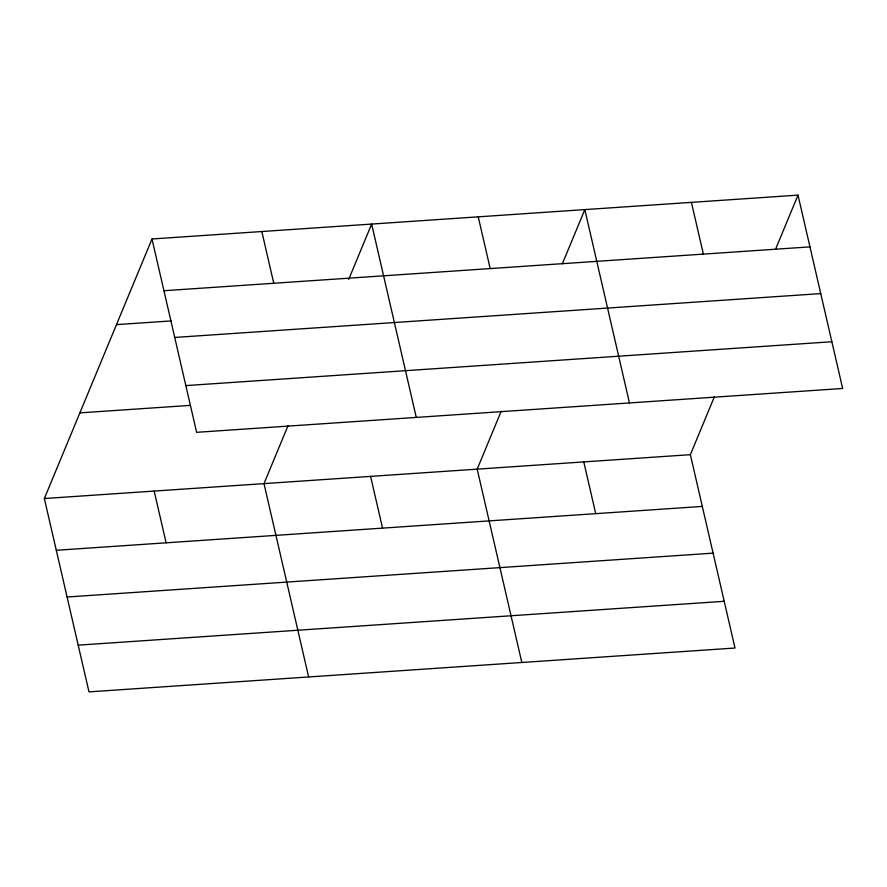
<?xml version="1.0" encoding="UTF-8"?>
<svg xmlns="http://www.w3.org/2000/svg" width="887" height="887" viewBox="0 0 887 887"><rect width="100%" height="100%" fill="white"/><g stroke="black" fill="none" stroke-linecap="round" stroke-linejoin="round"><path stroke-width="1.33" d="M714.401 396.733L690.374 454.676L735.001 648.02L88.988 691.871L44.35 498.527L151.999 238.98L798.012 195.129L842.65 388.473L196.626 432.324L151.999 238.98M288.031 425.682L263.993 483.626L308.632 676.958M348.658 279.494L371.642 224.067L416.28 417.411M501.21 411.213L477.184 469.145L521.822 662.489M562.369 263.761L584.832 209.598L629.46 402.942M775.548 249.291L798.012 195.129M163.94 290.725L809.964 246.874M116.474 324.631L171.379 320.906M174.728 337.448L820.752 293.597M185.838 385.601L831.862 341.739M79.874 412.876L189.696 405.426M44.35 498.527L690.374 454.676M56.291 550.273L702.316 506.422M67.079 597.006L713.104 553.144M78.2 645.148L724.213 601.297M691.416 202.358L703.369 254.103M583.779 461.916L595.72 513.662M478.237 216.838L490.178 268.584M370.589 476.386L382.541 528.131M261.82 231.529L273.761 283.275M154.172 491.076L166.124 542.822"/></g></svg>
